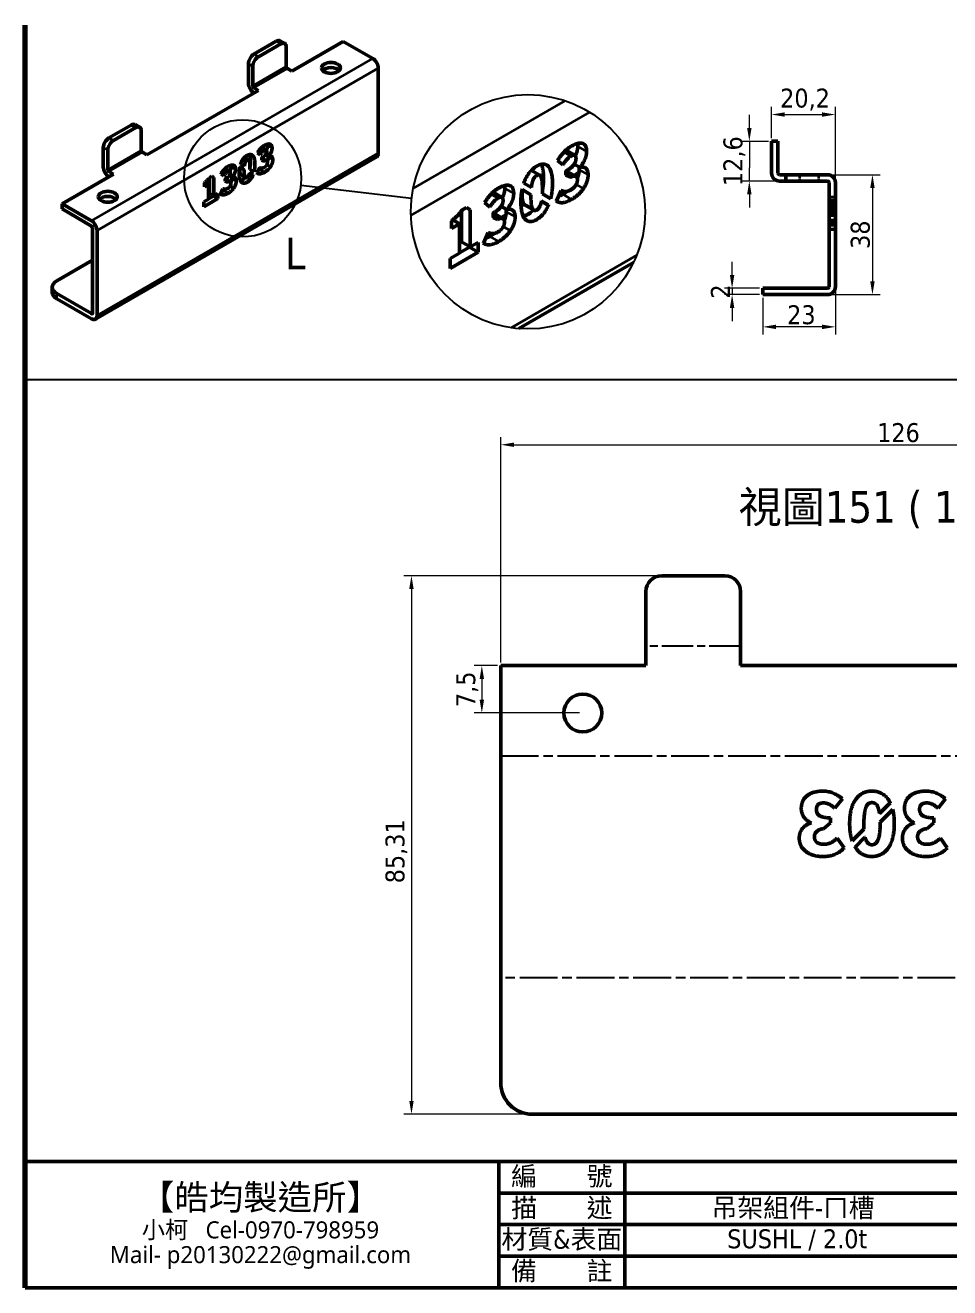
# Model space of a CAD drawing. Header units: millimetres. Extents: x 10 to 584, y 10 to 410.
# Drawn here: x 10 to 302.9, y 10 to 410 of the extents above; entities that cross this region are included whole.
import ezdxf
from ezdxf.enums import TextEntityAlignment as Align

# ---------------------------------------------------------------- set-up
doc = ezdxf.new("R2010")
doc.units = ezdxf.units.MM
doc.header["$LTSCALE"] = 2
doc.linetypes.add('CHAIN', pattern=[0.3543, 0.2362, -0.0295, 0.0591, -0.0295])
doc.linetypes.add('DASHED', pattern=[0.2068, 0.1655, -0.0413])
for name, color, linetype, lineweight in [('可見 (ISO)', 7, 'Continuous', 50), ('圖框 (ISO)', 7, 'Continuous', 70), ('折彎中心線 (ISO)', 7, 'CHAIN', 25), ('標註 (ISO)', 12, 'Continuous', 18), ('標題 (ISO)', 7, 'Continuous', 50), ('窄部可見 (ISO)', 7, 'Continuous', 35), ('符號 (ISO)', 7, 'Continuous', 25), ('草圖幾何圖形 (ISO)', 7, 'Continuous', 25), ('詳圖邊界 (ISO)', 7, 'Continuous', 25), ('隱藏 (ISO)', 7, 'DASHED', 35)]:
    doc.layers.add(name, color=color, linetype=linetype, lineweight=lineweight)
doc.styles.add('@3.0標示文字 (ISO)', font='tahoma_0.ttf')
doc.styles.add('標示文字 (ISO)', font='tahoma_0.ttf')
doc.styles.add('註記文字 (ISO)', font='tahoma_0.ttf')
doc.dimstyles.new('預設 (ISO)', dxfattribs={"dimscale": 2, "dimtxt": 3, "dimasz": 2.1, "dimexe": 1.2, "dimexo": 0.5, "dimgap": 0.3, "dimtad": 1, "dimrnd": 1e-08, "dimtxsty": '@3.0標示文字 (ISO)', "dimcen": 0.09, "dimdle": 3, "dimclrd": 256, "dimclre": 256, "dimclrt": 256, "dimazin": 2, "dimtfac": 1, "dimtmove": 0, "dimatfit": 3, "dimfxl": 0, "dimtolj": 1, "dimtzin": 0, "dimlwd": -1, "dimlwe": -1, "dimarcsym": 0})

# ---------------------------------------------------------------- blocks, each defined once
blk = doc.blocks.new('圖框 預設圖框')
at = {"layer": '圖框 (ISO)', "flags": 128}
blk.add_lwpolyline([(5, 5), (5, 205)], dxfattribs=at)
blk = doc.blocks.new('標題欄框 KSJ-單位mm')
at = {"layer": '標題 (ISO)'}
for p, q in [((41.84, 139.37), (328.84, 139.37)), ((41.84, 130.09), (41.84, 139.37)), ((116.84, 139.37), (116.84, 119.37)), ((136.84, 139.37), (136.84, 119.37)), ((136.84, 139.37), (136.84, 119.37)), ((192.84, 139.37), (192.84, 119.37)), ((212.84, 139.37), (212.84, 119.37)), ((212.84, 139.37), (212.84, 119.37)), ((242.84, 139.37), (242.84, 119.37)), ((257.84, 139.37), (257.84, 119.37)), ((272.84, 139.37), (272.84, 119.37)), ((328.84, 133.09), (328.84, 139.37)), ((116.84, 134.37), (192.84, 134.37)), ((192.84, 134.37), (212.84, 134.37)), ((212.84, 134.37), (242.84, 134.37)), ((242.84, 134.37), (328.84, 134.37)), ((328.84, 133.09), (328.84, 119.37)), ((41.84, 119.37), (41.84, 130.09)), ((116.84, 129.37), (192.84, 129.37)), ((192.84, 129.37), (242.84, 129.37)), ((242.84, 129.37), (328.84, 129.37)), ((116.84, 124.37), (192.84, 124.37)), ((192.84, 124.37), (242.84, 124.37)), ((242.84, 124.37), (328.84, 124.37)), ((41.84, 119.37), (328.84, 119.37)), ((242.84, 119.37), (328.84, 119.37))]:
    blk.add_line(p, q, dxfattribs=at)
at = {"layer": '標題 (ISO)', "insert": (283.3, 143.41), "char_height": 2, "attachment_point": 1, "style": '註記文字 (ISO)'}
blk.add_mtext('\\f新細明體|b0|i0;\\H2.0000;Copy Right All Rights Reserved', dxfattribs=at)
at = {"layer": '標題 (ISO)', "char_height": 3, "attachment_point": 5, "style": '註記文字 (ISO)'}
for s, insert, width in [('編       號', (126.84, 136.87), 20), ('繪        圖        ', (202.84, 136.87), 20), ('Rev. No', (250.34, 136.87), 15), ('單 位 ', (265.34, 136.87), 15), ('mm', (300.84, 137.21), 56), ('描       述', (126.84, 131.87), 20), ('審        核', (202.84, 131.87), 20), ('材質&表面', (126.84, 126.87), 20), ('日       期', (202.84, 126.87), 20), ('備       註', (126.84, 121.87), 20), ('分       頁', (202.84, 121.87), 20)]:
    blk.add_mtext(s, dxfattribs=dict(at, insert=insert, width=width))
at = {"layer": '標題 (ISO)', "insert": (79.1, 129.03), "char_height": 3, "width": 74.2489, "attachment_point": 5, "line_spacing_factor": 0.871881, "style": '註記文字 (ISO)'}
blk.add_mtext('{\\fMicrosoft JhengHei|b1|i0|c136|p34;\\H1.33333x;【皓均製造所】\\P\\fMicrosoft JhengHei|b0|i0|c136|p34;\\H0.675x;小柯   \\fMicrosoft JhengHei|b0|i0|c0|p34;Cel-\\f@Microsoft JhengHei|b0|i0|c0|p34;0970-798959\\H1.40979x; \\H0.70932x;\\P\\fMicrosoft JhengHei|b0|i0|c0|p34;Mail- \\f@Microsoft JhengHei|b0|i0|c0|p34;p20130222@gmail.com\\H1.08693x; }', dxfattribs=at)
at = {"layer": '標題 (ISO)', "style": '註記文字 (ISO)'}
for tag, p in [('請輸入編號', (164.84, 136.87)), ('請輸入審核人員', (227.84, 131.87)), ('(變更序號)輸入1', (250.34, 131.87)), ('變更的日期1', (265.34, 131.87)), ('設計變更的內容1', (300.84, 131.87)), ('(變更序號)輸入2', (250.34, 126.87)), ('變更的日期2', (265.34, 126.87)), ('設計變更的內容2', (300.84, 126.87)), ('請輸入備註', (164.84, 121.87)), ('(變更序號)輸入3', (250.34, 121.87)), ('變更的日期3', (265.34, 121.87)), ('設計變更的內容3', (300.84, 121.87))]:
    blk.add_attdef(tag, text='', height=3, dxfattribs=at).set_placement(p, align=Align.MIDDLE_CENTER)
for tag, p in [('請輸入繪圖人員_001', (221.16, 135.53)), ('請輸入描述_001', (150.56, 130.53)), ('請輸入材質&表面處理_001', (153.05, 125.62)), ('請輸入日期_001', (214.65, 125.62)), ('請輸入分頁_001', (224.74, 120.62))]:
    blk.add_attdef(tag, p, '', height=3, dxfattribs=at)
blk = doc.blocks.new('*D11')
at = {"layer": 'Defpoints', "color": 0}
for p in [(264.16, 362.65), (264.16, 324.65), (278.41, 324.65)]:
    blk.add_point(p, dxfattribs=at)
at = {"layer": '標註 (ISO)'}
for p, q in [((265.16, 362.65), (280.81, 362.65)), ((278.41, 358.45), (278.41, 328.85)), ((265.16, 324.65), (280.81, 324.65))]:
    blk.add_line(p, q, dxfattribs=at)
for points in [[(277.71, 358.45), (279.11, 358.45), (278.41, 362.65)], [(277.71, 328.85), (279.11, 328.85), (278.41, 324.65)]]:
    blk.add_solid(points, dxfattribs=at)
at = {"layer": '標註 (ISO)', "insert": (271.54, 343.65), "char_height": 6, "attachment_point": 2, "rotation": 90, "style": '@3.0標示文字 (ISO)'}
blk.add_mtext('\\A1;38', dxfattribs=at)
blk = doc.blocks.new('*D12')
at = {"layer": 'Defpoints', "color": 0}
for p in [(243.65, 324.65), (266.66, 327.15), (243.65, 314.44)]:
    blk.add_point(p, dxfattribs=at)
at = {"layer": '標註 (ISO)'}
for p, q in [((266.66, 326.15), (266.66, 312.04)), ((243.65, 323.65), (243.65, 312.04)), ((262.46, 314.44), (247.85, 314.44))]:
    blk.add_line(p, q, dxfattribs=at)
for points in [[(247.85, 315.14), (247.85, 313.74), (243.65, 314.44)], [(262.46, 315.14), (262.46, 313.74), (266.66, 314.44)]]:
    blk.add_solid(points, dxfattribs=at)
at = {"layer": '標註 (ISO)', "insert": (255.9, 321.29), "char_height": 6, "attachment_point": 2, "style": '@3.0標示文字 (ISO)'}
blk.add_mtext('\\A1;23', dxfattribs=at)
blk = doc.blocks.new('*D13')
at = {"layer": 'Defpoints', "color": 0}
for p in [(233.95, 324.65), (243.65, 326.65), (243.65, 324.65)]:
    blk.add_point(p, dxfattribs=at)
at = {"layer": '標註 (ISO)'}
for p, q in [((233.95, 330.85), (233.95, 335.05)), ((242.65, 326.65), (231.55, 326.65)), ((242.65, 324.65), (231.55, 324.65)), ((233.95, 326.65), (233.95, 324.65)), ((233.95, 320.45), (233.95, 316.25))]:
    blk.add_line(p, q, dxfattribs=at)
for points in [[(233.25, 330.85), (234.65, 330.85), (233.95, 326.65)], [(233.25, 320.45), (234.65, 320.45), (233.95, 324.65)]]:
    blk.add_solid(points, dxfattribs=at)
at = {"layer": '標註 (ISO)', "insert": (227.23, 325.65), "char_height": 6, "attachment_point": 2, "rotation": 90, "style": '@3.0標示文字 (ISO)'}
blk.add_mtext('\\A1;2', dxfattribs=at)
blk = doc.blocks.new('*D14')
at = {"layer": 'Defpoints', "color": 0}
for p in [(266.66, 381.71), (246.45, 373.22), (266.66, 360.15)]:
    blk.add_point(p, dxfattribs=at)
at = {"layer": '標註 (ISO)'}
for p, q in [((246.45, 374.22), (246.45, 384.11)), ((266.66, 361.15), (266.66, 384.11)), ((250.65, 381.71), (262.46, 381.71))]:
    blk.add_line(p, q, dxfattribs=at)
for points in [[(250.65, 382.41), (250.65, 381.01), (246.45, 381.71)], [(262.46, 382.41), (262.46, 381.01), (266.66, 381.71)]]:
    blk.add_solid(points, dxfattribs=at)
at = {"layer": '標註 (ISO)', "insert": (257.05, 389.93), "char_height": 6, "attachment_point": 2, "style": '@3.0標示文字 (ISO)'}
blk.add_mtext('\\A1;20,2', dxfattribs=at)
blk = doc.blocks.new('*D15')
at = {"layer": 'Defpoints', "color": 0}
for p in [(246.45, 373.22), (239.41, 360.65), (248.95, 360.65)]:
    blk.add_point(p, dxfattribs=at)
at = {"layer": '標註 (ISO)'}
for p, q in [((239.41, 377.42), (239.41, 381.62)), ((245.45, 373.22), (237.01, 373.22)), ((239.41, 373.22), (239.41, 369.02)), ((239.41, 369.02), (239.41, 364.85)), ((239.41, 360.65), (239.41, 364.85)), ((247.95, 360.65), (237.01, 360.65)), ((239.41, 356.45), (239.41, 352.25))]:
    blk.add_line(p, q, dxfattribs=at)
for points in [[(238.71, 377.42), (240.11, 377.42), (239.41, 373.22)], [(238.71, 356.45), (240.11, 356.45), (239.41, 360.65)]]:
    blk.add_solid(points, dxfattribs=at)
at = {"layer": '標註 (ISO)', "insert": (231.19, 366.94), "char_height": 6, "attachment_point": 2, "rotation": 90, "style": '@3.0標示文字 (ISO)'}
blk.add_mtext('\\A1;12,6', dxfattribs=at)
blk = doc.blocks.new('*D16')
at = {"layer": 'Defpoints', "color": 0}
for p in [(412.65, 277.09), (160.65, 207.11), (412.65, 207.11)]:
    blk.add_point(p, dxfattribs=at)
at = {"layer": '標註 (ISO)'}
for p, q in [((160.65, 208.11), (160.65, 279.49)), ((164.85, 277.09), (408.45, 277.09)), ((412.65, 208.11), (412.65, 279.49))]:
    blk.add_line(p, q, dxfattribs=at)
for points in [[(164.85, 277.79), (164.85, 276.39), (160.65, 277.09)], [(408.45, 277.79), (408.45, 276.39), (412.65, 277.09)]]:
    blk.add_solid(points, dxfattribs=at)
at = {"layer": '標註 (ISO)', "insert": (286.65, 283.94), "char_height": 6, "attachment_point": 2, "style": '@3.0標示文字 (ISO)'}
blk.add_mtext('\\A1;126', dxfattribs=at)
blk = doc.blocks.new('*D17')
at = {"layer": 'Defpoints', "color": 0}
for p in [(211.65, 235.59), (132.36, 64.98), (170.65, 64.98)]:
    blk.add_point(p, dxfattribs=at)
at = {"layer": '標註 (ISO)'}
for p, q in [((210.65, 235.59), (129.96, 235.59)), ((132.36, 231.39), (132.36, 69.18)), ((169.65, 64.98), (129.96, 64.98))]:
    blk.add_line(p, q, dxfattribs=at)
for points in [[(131.66, 231.39), (133.06, 231.39), (132.36, 235.59)], [(131.66, 69.18), (133.06, 69.18), (132.36, 64.98)]]:
    blk.add_solid(points, dxfattribs=at)
at = {"layer": '標註 (ISO)', "insert": (124.14, 148.28), "char_height": 6, "attachment_point": 2, "rotation": 90, "style": '@3.0標示文字 (ISO)'}
blk.add_mtext('\\A1;85,31', dxfattribs=at)
blk = doc.blocks.new('2dDetail0')
at = {"layer": '詳圖邊界 (ISO)'}
blk.add_circle((39.44, 180.75), 9.28, dxfattribs=at)
at = {"layer": '詳圖邊界 (ISO)', "insert": (46.14, 166.35), "char_height": 5, "attachment_point": 7, "style": '標示文字 (ISO)'}
blk.add_mtext('L', dxfattribs=at)
blk = doc.blocks.new('2dTransSymbol1')
at = {"layer": '詳圖邊界 (ISO)'}
blk.add_line((48.66, 179.66), (66.19, 177.61), dxfattribs=at)
blk.add_circle((84.63, 175.45), 18.56, dxfattribs=at)
blk = doc.blocks.new('*D22')
at = {"layer": 'Defpoints', "color": 0}
for p in [(160.65, 207.11), (154.65, 192.11), (186.65, 192.11)]:
    blk.add_point(p, dxfattribs=at)
at = {"layer": '標註 (ISO)'}
for p, q in [((159.65, 207.11), (152.25, 207.11)), ((154.65, 202.91), (154.65, 196.31)), ((185.65, 192.11), (152.25, 192.11))]:
    blk.add_line(p, q, dxfattribs=at)
for points in [[(153.95, 202.91), (155.35, 202.91), (154.65, 207.11)], [(153.95, 196.31), (155.35, 196.31), (154.65, 192.11)]]:
    blk.add_solid(points, dxfattribs=at)
at = {"layer": '標註 (ISO)', "insert": (146.56, 199.61), "char_height": 6, "attachment_point": 2, "rotation": 90, "style": '@3.0標示文字 (ISO)'}
blk.add_mtext('\\A1;7,5', dxfattribs=at)

msp = doc.modelspace()

# ---------------------------------------------------------------- linework, layer by layer
at = {"layer": '可見 (ISO)'}
for p, q in [((89.532, 404.919), (82.461, 400.836)), ((90.946, 404.102), (83.875, 400.02)), ((90.782, 405.043), (92.196, 404.226)), ((110.745, 404.859), (94.481, 395.47)), ((120.089, 399.464), (110.745, 404.859)), ((92.714, 396.898), (92.714, 403.082)), ((80.693, 397.775), (80.693, 391.591)), ((82.107, 396.958), (82.107, 390.775)), ((94.481, 395.47), (93.067, 396.286)), ((121.857, 369.458), (121.857, 396.403)), ((83.875, 389.346), (48.52, 368.933)), ((82.461, 390.162), (83.875, 389.346)), ((43.57, 378.383), (36.499, 374.3)), ((44.984, 377.566), (37.913, 373.484)), ((44.82, 378.507), (46.234, 377.69)), ((46.752, 370.362), (46.752, 376.546)), ((246.447, 370.725), (246.447, 373.225)), ((246.447, 373.225), (248.447, 373.225)), ((248.447, 370.725), (248.447, 373.225)), ((32.244, 316.874), (121.339, 368.314)), ((34.731, 371.238), (34.731, 365.055)), ((36.145, 370.422), (36.145, 364.239)), ((48.52, 368.933), (47.105, 369.75)), ((79.432, 368.061), (80.75, 367.3)), ((84.435, 368.925), (83.579, 369.622)), ((84.92, 371.263), (86.319, 370.456)), ((86.215, 369.035), (87.066, 368.544)), ((181.325, 370.437), (184.122, 368.822)), ((246.447, 370.725), (246.447, 363.152)), ((248.447, 370.725), (248.447, 363.152)), ((73.362, 364.59), (74.76, 363.782)), ((77.95, 365.024), (79.371, 364.203)), ((79.433, 365.322), (78.219, 366.023)), ((82.494, 363.555), (81.173, 364.317)), ((83.393, 363.207), (84.171, 364.878)), ((84.918, 367.286), (84.918, 367.951)), ((84.918, 367.412), (85.691, 366.966)), ((85.691, 366.966), (84.918, 367.286)), ((85.09, 367.885), (86.504, 367.068)), ((86.19, 367.249), (86.972, 367.701)), ((170.348, 364.033), (172.985, 362.51)), ((180.355, 365.76), (178.643, 367.156)), ((183.915, 365.981), (185.616, 364.999)), ((37.913, 362.81), (21.649, 353.42)), ((36.499, 363.626), (37.913, 362.81)), ((66.766, 358.831), (66.766, 360.035)), ((66.981, 360.21), (68.068, 359.582)), ((68.34, 356.736), (68.34, 361.572)), ((68.514, 361.793), (69.136, 362.152)), ((69.136, 362.152), (69.754, 361.796)), ((69.754, 361.796), (69.754, 355.919)), ((72.877, 362.251), (72.021, 362.949)), ((73.359, 360.613), (73.359, 361.278)), ((73.359, 360.739), (74.132, 360.292)), ((74.132, 360.292), (73.359, 360.613)), ((73.531, 361.211), (74.945, 360.395)), ((74.632, 360.576), (75.414, 361.027)), ((74.657, 362.362), (75.507, 361.871)), ((77.796, 362.402), (78.279, 362.682)), ((78.416, 362.559), (79.83, 361.742)), ((81.059, 363.228), (82.171, 362.586)), ((181.32, 362.483), (181.32, 363.813)), ((181.32, 362.735), (182.866, 361.842)), ((182.866, 361.842), (181.32, 362.483)), ((181.664, 363.68), (184.492, 362.047)), ((183.865, 362.409), (185.429, 363.312)), ((248.947, 362.652), (250.947, 362.652)), ((248.947, 360.652), (250.947, 360.652)), ((250.947, 362.652), (264.161, 362.652)), ((250.947, 360.652), (250.947, 362.652)), ((250.947, 360.652), (264.161, 360.652)), ((264.661, 360.152), (264.661, 327.152)), ((266.661, 360.152), (266.661, 327.152)), ((68.068, 359.582), (66.766, 358.831)), ((68.068, 354.946), (68.068, 359.582)), ((68.068, 356.786), (68.34, 356.943)), ((68.34, 356.736), (69.754, 355.919)), ((69.611, 355.894), (69.611, 356.002)), ((69.754, 355.919), (71.025, 356.653)), ((71.025, 356.653), (71.025, 355.078)), ((71.834, 356.533), (72.612, 358.205)), ((158.208, 357.09), (161.005, 355.475)), ((167.384, 357.958), (170.226, 356.317)), ((170.35, 358.555), (167.922, 359.957)), ((176.472, 355.02), (173.831, 356.545)), ((178.27, 354.324), (179.826, 357.667)), ((21.649, 353.42), (30.994, 348.025)), ((21.649, 351.787), (21.649, 353.42)), ((71.025, 355.078), (66.568, 352.505)), ((66.568, 354.08), (68.068, 354.946)), ((66.568, 352.505), (66.568, 354.08)), ((68.068, 355.003), (69.611, 355.894)), ((69.611, 355.894), (71.025, 355.078)), ((148.512, 351.497), (149.757, 352.216)), ((149.757, 352.216), (150.992, 351.503)), ((157.238, 352.413), (155.526, 353.809)), ((160.798, 352.634), (162.499, 351.652)), ((167.076, 352.716), (168.043, 353.274)), ((168.316, 353.028), (171.145, 351.395)), ((173.603, 354.367), (175.827, 353.084)), ((21.649, 351.787), (30.994, 346.392)), ((145.447, 348.33), (147.62, 347.076)), ((148.164, 341.382), (148.164, 351.054)), ((150.992, 351.503), (150.992, 339.749)), ((158.203, 349.137), (158.203, 350.466)), ((158.203, 349.388), (159.749, 348.496)), ((159.749, 348.496), (158.203, 349.137)), ((158.547, 350.333), (161.375, 348.7)), ((160.748, 349.062), (162.312, 349.965)), ((31.347, 345.78), (31.347, 318.835)), ((32.761, 344.963), (32.761, 318.019)), ((145.016, 345.572), (145.016, 347.98)), ((147.62, 347.076), (145.016, 345.572)), ((147.62, 337.803), (147.62, 347.076)), ((155.153, 340.978), (156.709, 344.32)), ((147.62, 341.483), (148.164, 341.797)), ((148.164, 341.382), (150.992, 339.749)), ((150.992, 339.749), (153.534, 341.217)), ((153.534, 341.217), (153.534, 338.066)), ((153.534, 338.066), (144.621, 332.92)), ((144.621, 336.071), (147.62, 337.803)), ((144.621, 332.92), (144.621, 336.071)), ((147.62, 337.918), (150.706, 339.699)), ((150.706, 339.699), (150.706, 339.915)), ((150.706, 339.699), (153.534, 338.066)), ((20.023, 329.048), (31.347, 335.585)), ((166.407, 313.873), (202.735, 334.846)), ((18.559, 327.006), (18.559, 325.373)), ((30.994, 318.631), (20.023, 324.965)), ((243.647, 326.652), (248.647, 326.652)), ((243.647, 326.652), (243.647, 324.652)), ((248.647, 324.652), (243.647, 324.652)), ((264.161, 326.652), (248.647, 326.652)), ((264.161, 324.652), (248.647, 324.652)), ((30.994, 316.998), (20.023, 323.332)), ((211.649, 235.59), (231.649, 235.59)), ((206.649, 207.108), (206.649, 230.59)), ((236.649, 230.59), (236.649, 207.108)), ((160.649, 74.979), (160.649, 207.108)), ((160.649, 207.108), (206.649, 207.108)), ((236.649, 207.108), (336.649, 207.108)), ((268.914, 164.879), (266.493, 161.958)), ((301.607, 164.879), (299.186, 161.958)), ((284.077, 163.643), (280.642, 160.209)), ((280.818, 157.556), (284.838, 161.576)), ((265.128, 157.263), (262.942, 155.385)), ((265.128, 158.892), (265.128, 157.263)), ((297.821, 157.263), (295.635, 155.385)), ((297.821, 158.892), (297.821, 157.263)), ((267.241, 152.421), (269.442, 149.427)), ((275.72, 155.286), (271.984, 151.551)), ((272.898, 149.636), (276.042, 152.78)), ((299.934, 152.421), (302.135, 149.427)), ((402.649, 64.979), (170.649, 64.979))]:
    msp.add_line(p, q, dxfattribs=at)
msp.add_circle((186.649, 192.108), 6, dxfattribs=at)
for centre, radius, start, end in [((248.947, 363.152), 2.5, 180, 270), ((248.947, 363.152), 0.5, 180, 270), ((264.161, 360.152), 2.5, 0, 90), ((264.161, 360.152), 0.5, 0, 90), ((264.161, 327.152), 0.5, 270, 0), ((264.161, 327.152), 2.5, 270, 0), ((211.649, 230.59), 5, 90, 180), ((231.649, 230.59), 5, 0, 90), ((170.649, 74.979), 10, 180, 270)]:
    msp.add_arc(centre, radius, start, end, dxfattribs=at)
for centre, major_axis, start_param, end_param in [((89.532, 402.878), (1.25, 2.165), 0, 0.7853982), ((90.946, 402.061), (1.25, 2.165), 5.4977871, 7.0685835), ((82.461, 398.795), (-1.25, -2.165), 3.9269908, 5.4977871), ((83.875, 397.979), (-1.25, -2.165), 3.9269908, 5.4977871), ((93.067, 396.694), (-0.25, 0.433), 0.7853982, 2.3561945), ((106.856, 394.857), (3, 0), 0.4908827, 2.65071), ((120.089, 397.423), (-1.25, 2.165), 3.9269908, 5.4977871), ((82.461, 390.571), (1.25, -2.165), 3.9269908, 5.4977871), ((82.461, 390.571), (0.25, -0.433), 3.9269908, 5.4977871), ((43.57, 376.341), (1.25, 2.165), 0, 0.7853982), ((44.984, 375.525), (1.25, 2.165), 5.4977871, 7.0685835), ((36.499, 372.259), (-1.25, -2.165), 3.9269908, 5.4977871), ((37.913, 371.443), (-1.25, -2.165), 3.9269908, 5.4977871), ((47.105, 370.158), (-0.25, 0.433), 0.7853982, 2.3561945), ((120.089, 370.479), (1.25, -2.165), 0, 0.7853982), ((36.499, 364.034), (1.25, -2.165), 3.9269908, 5.4977871), ((36.499, 364.034), (0.25, -0.433), 3.9269908, 5.4977871), ((36.145, 354.032), (3, 0), 0.4908827, 2.65071), ((30.994, 345.984), (1.25, -2.165), 0.7853982, 2.3561945), ((30.994, 345.984), (0.25, -0.433), 0.7853982, 2.3561945), ((23.559, 327.006), (-5, 0), 5.4977871, 7.0685835), ((23.559, 325.373), (-5, 0), 0, 0.7853982), ((30.994, 319.04), (0.25, -0.433), 5.4977871, 7.0685835), ((30.994, 319.04), (1.25, -2.165), 5.4977871, 7.0685835)]:
    msp.add_ellipse(centre, major_axis=major_axis, ratio=0.5773503, start_param=start_param, end_param=end_param, dxfattribs=at)
for centre in [(106.856, 396.49), (36.145, 355.665)]:
    msp.add_ellipse(centre, major_axis=(-3, 0), ratio=0.5773503, dxfattribs=at)
for points in [[(83.579, 369.622), (84.617, 371.228), (86.894, 372.543), (87.538, 372.327)], [(86.777, 371.862), (86.777, 372.113), (86.742, 372.317)], [(87.538, 372.327), (88.191, 372.123), (88.191, 371.045)], [(178.643, 367.156), (180.719, 370.367), (185.273, 372.996), (186.56, 372.565)], [(185.039, 371.634), (185.039, 372.137), (184.968, 372.545)], [(186.56, 372.565), (187.867, 372.158), (187.867, 370.001)], [(85.696, 370.329), (85.099, 369.985), (84.435, 368.925)], [(84.918, 367.951), (85.784, 368.451), (86.505, 369.419), (86.505, 369.934)], [(86.505, 369.934), (86.505, 370.797), (85.696, 370.329)], [(86.393, 370.392), (86.777, 371.12), (86.777, 371.862)], [(86.701, 366.774), (87.005, 367.464), (87.005, 368.16)], [(87.005, 368.16), (87.005, 368.405), (86.967, 368.601)], [(88.191, 371.045), (88.191, 369.775), (87.066, 368.544)], [(87.066, 368.544), (87.683, 368.685), (88.42, 368.098), (88.42, 367.343)], [(182.877, 368.569), (181.683, 367.881), (180.355, 365.76)], [(184.495, 367.779), (184.495, 369.504), (182.877, 368.569)], [(184.271, 368.694), (185.039, 370.151), (185.039, 371.634)], [(187.867, 370.001), (187.867, 367.461), (185.616, 364.999)], [(72.021, 362.949), (73.058, 364.555), (75.336, 365.869), (75.979, 365.654)], [(74.835, 363.718), (75.219, 364.447), (75.219, 365.188)], [(75.219, 365.188), (75.219, 365.44), (75.183, 365.644)], [(76.633, 364.372), (76.633, 363.102), (75.507, 361.871)], [(75.979, 365.654), (76.633, 365.45), (76.633, 364.372)], [(83.739, 363.951), (84.05, 364.075), (84.396, 364.275)], [(84.171, 364.878), (84.902, 364.516), (85.639, 364.941)], [(84.396, 364.275), (84.751, 364.48), (85.069, 364.73)], [(85.639, 364.941), (86.142, 365.231), (86.428, 365.636)], [(86.723, 366.549), (86.723, 367.065), (85.966, 367.178), (85.691, 366.966)], [(87.662, 365.163), (86.91, 364.093), (85.81, 363.458)], [(86.428, 365.636), (86.723, 366.046), (86.723, 366.549)], [(88.42, 367.343), (88.42, 366.247), (87.662, 365.163)], [(181.32, 363.813), (183.053, 364.813), (184.495, 366.748), (184.495, 367.779)], [(184.886, 361.458), (185.496, 362.839), (185.496, 364.23)], [(185.496, 364.23), (185.496, 364.72), (185.418, 365.114)], [(185.616, 364.999), (186.851, 365.281), (188.324, 364.107), (188.324, 362.597)], [(66.766, 360.035), (67.798, 360.852), (68.514, 361.793)], [(74.137, 363.656), (73.541, 363.312), (72.877, 362.251)], [(73.359, 361.278), (74.226, 361.778), (74.947, 362.745), (74.947, 363.261)], [(75.165, 359.876), (75.165, 360.391), (74.407, 360.505), (74.132, 360.292)], [(74.947, 363.261), (74.947, 364.123), (74.137, 363.656)], [(75.142, 360.1), (75.447, 360.791), (75.447, 361.486)], [(75.447, 361.486), (75.447, 361.731), (75.408, 361.928)], [(75.507, 361.871), (76.124, 362.012), (76.861, 361.425), (76.861, 360.67)], [(76.861, 360.67), (76.861, 359.573), (76.104, 358.489)], [(78.416, 362.559), (78.292, 362.63), (78.196, 362.81)], [(82.171, 362.586), (82.137, 362.505), (82.101, 362.425)], [(85.81, 363.458), (84.238, 362.551), (83.393, 363.207)], [(184.931, 361.01), (184.931, 362.04), (183.416, 362.268), (182.866, 361.842)], [(184.34, 359.182), (184.931, 360.003), (184.931, 361.01)], [(188.324, 362.597), (188.324, 360.405), (186.809, 358.236)], [(74.252, 356.785), (72.68, 355.877), (71.834, 356.533)], [(72.181, 357.278), (72.491, 357.402), (72.837, 357.601)], [(72.612, 358.205), (73.344, 357.842), (74.08, 358.268)], [(72.837, 357.601), (73.192, 357.806), (73.511, 358.056)], [(74.08, 358.268), (74.584, 358.558), (74.869, 358.962)], [(76.104, 358.489), (75.351, 357.42), (74.252, 356.785)], [(74.869, 358.962), (75.165, 359.373), (75.165, 359.876)], [(155.526, 353.809), (157.601, 357.02), (162.156, 359.65), (163.443, 359.218)], [(161.154, 355.348), (161.922, 356.804), (161.922, 358.287)], [(161.922, 358.287), (161.922, 358.791), (161.851, 359.198)], [(164.75, 356.654), (164.75, 354.115), (162.499, 351.652)], [(163.443, 359.218), (164.75, 358.811), (164.75, 356.654)], [(178.963, 355.813), (179.585, 356.061), (180.277, 356.46)], [(179.826, 357.667), (181.289, 356.942), (182.763, 357.793)], [(180.277, 356.46), (180.986, 356.87), (181.623, 357.37)], [(182.763, 357.793), (183.769, 358.374), (184.34, 359.182)], [(186.809, 358.236), (185.305, 356.097), (183.105, 354.827)], [(159.76, 355.223), (158.566, 354.534), (157.238, 352.413)], [(158.203, 350.466), (159.936, 351.467), (161.378, 353.402), (161.378, 354.432)], [(161.378, 354.432), (161.378, 356.157), (159.76, 355.223)], [(168.316, 353.028), (168.069, 353.171), (167.878, 353.531)], [(175.827, 353.084), (175.758, 352.921), (175.686, 352.761)], [(183.105, 354.827), (179.961, 353.012), (178.27, 354.324)], [(145.016, 347.98), (147.08, 349.616), (148.512, 351.497)], [(161.814, 347.663), (161.814, 348.693), (160.299, 348.921), (159.749, 348.496)], [(161.769, 348.111), (162.378, 349.492), (162.378, 350.883)], [(162.378, 350.883), (162.378, 351.374), (162.301, 351.767)], [(162.499, 351.652), (163.733, 351.934), (165.207, 350.76), (165.207, 349.25)], [(165.207, 349.25), (165.207, 347.058), (163.692, 344.889)], [(156.709, 344.32), (158.172, 343.595), (159.645, 344.446)], [(157.159, 343.114), (157.869, 343.523), (158.506, 344.023)], [(159.645, 344.446), (160.652, 345.027), (161.223, 345.836)], [(163.692, 344.889), (162.187, 342.751), (159.988, 341.481)], [(161.223, 345.836), (161.814, 346.656), (161.814, 347.663)], [(159.988, 341.481), (156.844, 339.666), (155.153, 340.978)], [(155.846, 342.466), (156.467, 342.714), (157.159, 343.114)], [(255.869, 161.841), (255.869, 164.482), (257.718, 165.906)], [(257.718, 165.906), (259.538, 167.344), (265.98, 167.344), (268.914, 164.879)], [(288.562, 161.841), (288.562, 164.482), (290.411, 165.906)], [(290.411, 165.906), (292.23, 167.344), (298.672, 167.344), (301.607, 164.879)], [(259.054, 157.307), (255.869, 158.73), (255.869, 161.841)], [(262.927, 163.617), (260.638, 163.617), (260.638, 161.504)], [(260.638, 161.504), (260.638, 160.242), (262.678, 158.892), (265.128, 158.892)], [(266.493, 161.958), (264.615, 163.617), (262.927, 163.617)], [(291.746, 157.307), (288.562, 158.73), (288.562, 161.841)], [(295.62, 163.617), (293.331, 163.617), (293.331, 161.504)], [(293.331, 161.504), (293.331, 160.242), (295.371, 158.892), (297.821, 158.892)], [(299.186, 161.958), (297.307, 163.617), (295.62, 163.617)], [(255.224, 152.45), (255.224, 154.299), (257.307, 156.779), (259.054, 157.307)], [(287.916, 152.45), (287.916, 154.299), (290, 156.779), (291.746, 157.307)], [(257.366, 148.18), (255.224, 149.765), (255.224, 152.45)], [(262.942, 155.385), (262.164, 155.517), (260.022, 154.167), (260.022, 152.905)], [(260.022, 152.905), (260.022, 151.672), (260.858, 151.085)], [(263.089, 150.498), (265.172, 150.498), (267.241, 152.421)], [(290.059, 148.18), (287.916, 149.765), (287.916, 152.45)], [(295.635, 155.385), (294.857, 155.517), (292.715, 154.167), (292.715, 152.905)], [(292.715, 152.905), (292.715, 151.672), (293.551, 151.085)], [(295.781, 150.498), (297.865, 150.498), (299.934, 152.421)], [(262.605, 146.625), (259.494, 146.625), (257.366, 148.18)], [(260.858, 151.085), (261.666, 150.498), (263.089, 150.498)], [(269.442, 149.427), (267.051, 146.625), (262.605, 146.625)], [(273.096, 149.339), (272.994, 149.484), (272.898, 149.636)], [(295.297, 146.625), (292.186, 146.625), (290.059, 148.18)], [(293.551, 151.085), (294.358, 150.498), (295.781, 150.498)], [(302.135, 149.427), (299.743, 146.625), (295.297, 146.625)]]:
    msp.add_open_spline(points, degree=2, dxfattribs=at)
for points, knots in [([(78.219, 366.023), (78.324, 366.324), (79.133, 368.062), (81.426, 369.386), (82.775, 368.02), (82.775, 364.648), (82.494, 363.555)], [3.8086211, 3.8086211, 3.8086211, 4, 5, 6, 7, 7.6458783, 7.6458783, 7.6458783]), ([(81.183, 364.826), (81.361, 365.734), (81.361, 368.254), (81.016, 369.021)], [-7.5144109, -7.5144109, -7.5144109, -7, -6.2843022, -6.2843022, -6.2843022]), ([(82.101, 362.425), (81.426, 360.927), (79.133, 359.603), (77.774, 361.035), (77.774, 364.134), (77.95, 365.024)], [0, 0, 0, 1, 2, 3, 3.5080175, 3.5080175, 3.5080175]), ([(78.196, 362.81), (77.953, 363.274), (77.953, 364.811), (77.957, 365.02)], [-10, -10, -10, -9, -8.8262168, -8.8262168, -8.8262168]), ([(79.371, 364.203), (79.367, 363.994), (79.367, 362.458), (79.611, 361.994)], [8.8262168, 8.8262168, 8.8262168, 9, 10, 10, 10]), ([(81.173, 364.317), (81.183, 364.555), (81.183, 366.124), (80.923, 367.214), (80.555, 367.397), (80.005, 367.079), (79.626, 366.465), (79.459, 365.571), (79.433, 365.322)], [2.8012308, 2.8012308, 2.8012308, 3, 4, 5, 6, 7, 8, 8.2864986, 8.2864986, 8.2864986]), ([(84.918, 367.94), (84.924, 367.939), (85.021, 367.924), (85.09, 367.885)], [-1.01647554, -1.01647554, -1.01647554, -1, -0.76106195, -0.76106195, -0.76106195]), ([(167.922, 359.957), (168.132, 360.559), (169.751, 364.035), (174.337, 366.682), (177.035, 363.951), (177.035, 357.207), (176.472, 355.02)], [3.8086211, 3.8086211, 3.8086211, 4, 5, 6, 7, 7.6458783, 7.6458783, 7.6458783]), ([(173.85, 357.563), (174.207, 359.379), (174.207, 364.419), (173.516, 365.952)], [-7.5144109, -7.5144109, -7.5144109, -7, -6.2843022, -6.2843022, -6.2843022]), ([(73.359, 361.266), (73.366, 361.266), (73.462, 361.251), (73.531, 361.211)], [-1.01647554, -1.01647554, -1.01647554, -1, -0.76106195, -0.76106195, -0.76106195]), ([(78.142, 360.791), (78.477, 360.857), (79.349, 361.361), (79.749, 361.789)], [-1.33904367, -1.33904367, -1.33904367, -1, -0.57813677, -0.57813677, -0.57813677]), ([(79.611, 361.994), (79.855, 361.535), (80.705, 362.027), (81.011, 362.975), (81.059, 363.228)], [0, 0, 0, 1, 2, 2.2816208, 2.2816208, 2.2816208]), ([(173.831, 356.545), (173.85, 357.021), (173.85, 360.159), (173.331, 362.339), (172.594, 362.705), (171.494, 362.07), (170.737, 360.842), (170.403, 359.054), (170.35, 358.555)], [2.8012308, 2.8012308, 2.8012308, 3, 4, 5, 6, 7, 8, 8.2864986, 8.2864986, 8.2864986]), ([(181.32, 363.79), (181.333, 363.789), (181.526, 363.76), (181.664, 363.68)], [-1.01647554, -1.01647554, -1.01647554, -1, -0.76106195, -0.76106195, -0.76106195]), ([(175.686, 352.761), (174.337, 349.765), (169.751, 347.118), (167.033, 349.981), (167.033, 356.178), (167.384, 357.958)], [0, 0, 0, 1, 2, 3, 3.5080175, 3.5080175, 3.5080175]), ([(167.878, 353.531), (167.39, 354.46), (167.39, 357.532), (167.398, 357.95)], [-10, -10, -10, -9, -8.8262168, -8.8262168, -8.8262168]), ([(170.226, 356.317), (170.218, 355.899), (170.218, 352.827), (170.706, 351.898)], [8.8262168, 8.8262168, 8.8262168, 9, 10, 10, 10]), ([(170.706, 351.898), (171.194, 350.982), (172.895, 351.964), (173.507, 353.86), (173.603, 354.367)], [0, 0, 0, 1, 2, 2.2816208, 2.2816208, 2.2816208]), ([(158.203, 350.444), (158.216, 350.442), (158.409, 350.413), (158.547, 350.333)], [-1.01647554, -1.01647554, -1.01647554, -1, -0.76106195, -0.76106195, -0.76106195]), ([(167.768, 349.494), (168.439, 349.626), (170.183, 350.633), (170.983, 351.489)], [-1.33904367, -1.33904367, -1.33904367, -1, -0.57813677, -0.57813677, -0.57813677]), ([(271.984, 151.551), (271.189, 153.831), (271.189, 162.091), (275.004, 167.344), (281.489, 167.344), (283.78, 164.232), (284.077, 163.643)], [-7.6458783, -7.6458783, -7.6458783, -7, -6, -5, -4, -3.8086211, -3.8086211, -3.8086211]), ([(284.838, 161.576), (285.334, 159.644), (285.334, 152.054), (281.489, 146.625), (275.004, 146.625), (273.096, 149.339)], [-3.5080175, -3.5080175, -3.5080175, -3, -2, -1, 0, 0, 0]), ([(280.642, 160.209), (280.567, 160.782), (280.095, 162.736), (279.024, 163.705), (277.469, 163.705), (276.427, 162.736), (275.693, 159.699), (275.693, 155.855), (275.72, 155.286)], [-8.2864986, -8.2864986, -8.2864986, -8, -7, -6, -5, -4, -3, -2.8012308, -2.8012308, -2.8012308]), ([(280.139, 151.804), (280.829, 153.286), (280.829, 157.05), (280.818, 157.556)], [-10, -10, -10, -9, -8.8262168, -8.8262168, -8.8262168]), ([(276.042, 152.78), (276.178, 152.227), (277.043, 150.337), (279.45, 150.337), (280.139, 151.804)], [-2.2816208, -2.2816208, -2.2816208, -2, -1, 0, 0, 0])]:
    msp.add_open_spline(points, degree=2, knots=knots, dxfattribs=at)
at = {"layer": '折彎中心線 (ISO)', "ltscale": 21.168501}
msp.add_line((236.649, 213.276), (206.649, 213.276), dxfattribs=at)
at = {"layer": '折彎中心線 (ISO)', "ltscale": 25.402201}
for p, q in [((160.649, 178.511), (412.649, 178.511)), ((412.649, 108.176), (160.649, 108.176))]:
    msp.add_line(p, q, dxfattribs=at)
at = {"layer": '窄部可見 (ISO)'}
for p, q in [((89.532, 404.919), (90.946, 404.102)), ((82.461, 400.836), (83.875, 400.02)), ((30.994, 348.025), (120.089, 399.464)), ((32.761, 344.963), (121.857, 396.403)), ((80.693, 397.775), (82.107, 396.958)), ((82.107, 390.775), (92.714, 396.898)), ((82.461, 390.162), (93.067, 396.286)), ((132.861, 358.25), (181.076, 386.086)), ((132.145, 349.671), (188.863, 382.417)), ((43.57, 378.383), (44.984, 377.566)), ((36.499, 374.3), (37.913, 373.484)), ((121.857, 369.458), (32.761, 318.019)), ((34.731, 371.238), (36.145, 370.422)), ((36.145, 364.239), (46.752, 370.362)), ((36.499, 363.626), (47.105, 369.75)), ((84.61, 370.957), (85.696, 370.329)), ((86.777, 371.862), (88.191, 371.045)), ((87.005, 368.16), (88.42, 367.343)), ((180.704, 369.824), (182.877, 368.569)), ((185.039, 371.634), (187.867, 370.001)), ((73.051, 364.283), (74.137, 363.656)), ((75.219, 365.188), (76.633, 364.372)), ((84.396, 364.275), (85.81, 363.458)), ((86.538, 365.811), (87.662, 365.163)), ((185.496, 364.23), (188.324, 362.597)), ((75.447, 361.486), (76.861, 360.67)), ((78.196, 362.81), (79.611, 361.994)), ((81.021, 363.048), (82.101, 362.425)), ((72.837, 357.601), (74.252, 356.785)), ((74.98, 359.138), (76.104, 358.489)), ((157.586, 356.477), (159.76, 355.223)), ((161.922, 358.287), (164.75, 356.654)), ((180.277, 356.46), (183.105, 354.827)), ((184.561, 359.534), (186.809, 358.236)), ((167.878, 353.531), (170.706, 351.898)), ((173.527, 354.007), (175.686, 352.761)), ((162.378, 350.883), (165.207, 349.25)), ((161.444, 346.187), (163.692, 344.889)), ((157.159, 343.114), (159.988, 341.481)), ((203.729, 337.111), (163.948, 314.144)), ((20.023, 323.332), (20.023, 324.965)), ((30.994, 318.631), (31.347, 318.835))]:
    msp.add_line(p, q, dxfattribs=at)
at = {"layer": '草圖幾何圖形 (ISO)'}
msp.add_line((10.166, 297.782), (583.436, 297.782), dxfattribs=at)
at = {"layer": '隱藏 (ISO)', "ltscale": 1.903676}
for p, q in [((255.447, 360.652), (255.447, 362.652)), ((261.447, 360.652), (261.447, 362.652)), ((264.661, 355.652), (266.661, 355.652)), ((264.661, 355.483), (266.661, 355.483)), ((264.661, 354.61), (266.661, 354.61)), ((264.661, 354.566), (266.661, 354.566)), ((264.661, 354.419), (266.661, 354.419)), ((264.661, 353.832), (266.661, 353.832)), ((266.661, 353.802), (264.661, 353.802)), ((264.661, 353.788), (266.661, 353.788)), ((264.661, 353.091), (266.661, 353.091)), ((264.661, 352.959), (266.661, 352.959)), ((264.661, 352.768), (266.661, 352.768)), ((264.661, 352.084), (266.661, 352.084)), ((264.661, 351.426), (266.661, 351.426)), ((266.661, 350.758), (264.661, 350.758)), ((264.661, 350.634), (266.661, 350.634)), ((264.661, 350.612), (266.661, 350.612)), ((264.661, 349.683), (266.661, 349.683)), ((264.661, 349.672), (266.661, 349.672)), ((266.661, 349.623), (264.661, 349.623)), ((264.661, 348.37), (266.661, 348.37)), ((264.661, 348.19), (266.661, 348.19)), ((264.661, 347.755), (266.661, 347.755)), ((264.661, 347.413), (266.661, 347.413)), ((264.661, 347.229), (266.661, 347.229)), ((264.661, 347.149), (266.661, 347.149)), ((266.661, 346.798), (264.661, 346.798)), ((264.661, 346.694), (266.661, 346.694)), ((264.661, 345.483), (266.661, 345.483)), ((264.661, 345.292), (266.661, 345.292))]:
    msp.add_line(p, q, dxfattribs=at)

# ---------------------------------------------------------------- block references
at = {"xscale": 2, "yscale": 2, "zscale": 2}
for name in ['圖框 預設圖框', '2dTransSymbol1']:
    msp.add_blockref(name, (0, 0), dxfattribs=at)
msp.add_blockref('標題欄框 KSJ-單位mm', (-73.689, -228.731), dxfattribs=at).add_auto_attribs({'請輸入描述_001': '吊架組件-ㄇ槽', '請輸入材質&表面處理_001': 'SUSHL / 2.0t', '請輸入繪圖人員_001': '柯舜傑', '請輸入日期_001': '2021 / 10 / 19', '請輸入分頁_001': '1/1'})
at = {"layer": '詳圖邊界 (ISO)', "xscale": 2, "yscale": 2, "zscale": 2}
msp.add_blockref('2dDetail0', (0, 0), dxfattribs=at)

# ---------------------------------------------------------------- texts
at = {"layer": '符號 (ISO)', "insert": (236.021, 250.59), "char_height": 10, "attachment_point": 7, "style": '標示文字 (ISO)'}
msp.add_mtext('視圖151 ( 1 : 1 )', dxfattribs=at)

# ---------------------------------------------------------------- dimensions: what is measured, and where the dimension line sits
at = {"layer": '標註 (ISO)'}
for base, p1, p2, angle, override, picture, middle in [((266.661, 381.714), (246.447, 373.225), (266.661, 360.152), 180, {"dimgap": 0.3, "dimdec": 1, "dimtol": 0, "dimlim": 0, "dimtp": 0, "dimtm": 0, "dimtdec": 1, "dimtofl": 0, "dimatfit": 1}, '*D14', (257.054, 381.714)), ((239.409, 360.652), (246.447, 373.225), (248.947, 360.652), 270, {"dimgap": 0.3, "dimdec": 1, "dimtol": 0, "dimlim": 0, "dimtp": 0, "dimtm": 0, "dimtdec": 1, "dimtofl": 0}, '*D15', (239.409, 366.938)), ((278.413, 324.652), (264.161, 362.652), (264.161, 324.652), 270, {"dimgap": 0.3, "dimdec": 2, "dimtol": 0, "dimlim": 0, "dimtp": 0, "dimtm": 0, "dimtdec": 2, "dimtofl": 0, "dimatfit": 1}, '*D11', (278.413, 343.652)), ((233.951, 324.652), (243.647, 326.652), (243.647, 324.652), 90, {"dimgap": 0.3, "dimdec": 2, "dimtol": 0, "dimlim": 0, "dimtp": 0, "dimtm": 0, "dimtdec": 2, "dimtofl": 1, "dimatfit": 1}, '*D13', (233.951, 325.652)), ((243.647, 314.436), (266.661, 327.152), (243.647, 324.652), 180, {"dimgap": 0.3, "dimdec": 1, "dimtol": 0, "dimlim": 0, "dimtp": 0, "dimtm": 0, "dimtdec": 1, "dimtofl": 0, "dimatfit": 1}, '*D12', (255.904, 314.436)), ((132.364, 64.979), (211.649, 235.59), (170.649, 64.979), 270, {"dimgap": 0.3, "dimdec": 2, "dimlfac": 0.5, "dimtol": 0, "dimlim": 0, "dimtp": 0, "dimtm": 0, "dimtdec": 2, "dimtofl": 0, "dimatfit": 1}, '*D17', (132.364, 148.284)), ((154.649, 192.108), (160.649, 207.108), (186.649, 192.108), 270, {"dimgap": 0.3, "dimdec": 2, "dimlfac": 0.5, "dimtol": 0, "dimlim": 0, "dimtp": 0, "dimtm": 0, "dimtdec": 2, "dimtofl": 0, "dimatfit": 1}, '*D22', (154.649, 199.608))]:
    dim = msp.add_linear_dim(base=base, p1=p1, p2=p2, angle=angle, dimstyle='預設 (ISO)', override=override, dxfattribs=at)
    dim.commit()
    dim.dimension.update_dxf_attribs({"geometry": picture, "text_midpoint": middle, "dimtype": 160})
dim = msp.add_linear_dim(base=(412.649, 277.09), p1=(160.649, 207.108), p2=(412.649, 207.108), dimstyle='預設 (ISO)', override={"dimgap": 0.3, "dimdec": 2, "dimlfac": 0.5, "dimtol": 0, "dimlim": 0, "dimtp": 0, "dimtm": 0, "dimtdec": 2, "dimtofl": 0, "dimatfit": 1}, dxfattribs=at)
dim.commit()
dim.dimension.update_dxf_attribs({"geometry": '*D16', "text_midpoint": (286.649, 277.09), "dimtype": 160})

doc.saveas('drawing.dxf')
